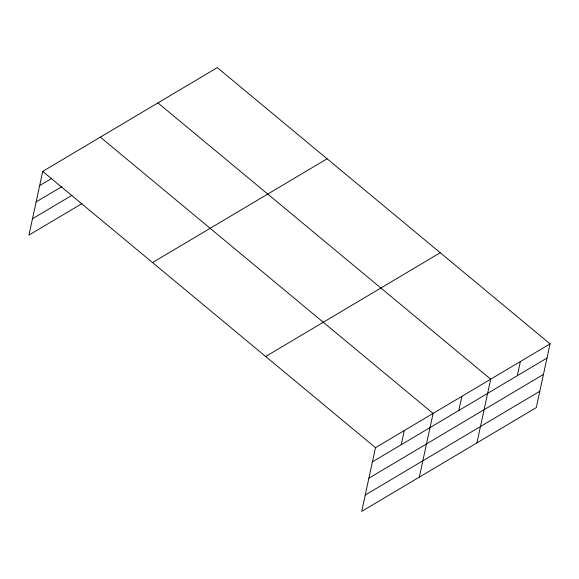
<?xml version="1.0" encoding="UTF-8"?>
<svg xmlns="http://www.w3.org/2000/svg" width="579" height="579" viewBox="0 0 579 579"><rect width="100%" height="100%" fill="white"/><g stroke="black" fill="none" stroke-linecap="round" stroke-linejoin="round"><path stroke-width="0.87" d="M550.05 343.897L375.481 447.668L361.709 511.387L536.277 407.609L550.05 343.897L217.291 67.613L42.723 171.391L28.95 235.103L82.008 203.562M401.218 444.73L404.287 430.552M419.319 477.139L433.092 413.428L100.333 137.143M458.829 410.482L461.897 396.304M476.922 442.892L490.695 379.18L157.937 102.903M517.308 375.72L520.376 361.535M39.661 185.569L51.784 178.361M36.122 201.919L61.895 186.597M32.482 218.761L71.897 195.326M152.538 262.562L327.099 158.791M265.674 356.498L440.243 252.726M372.42 461.854L546.981 358.075M368.881 478.196L543.449 374.425M365.24 495.038L539.809 391.266M42.723 171.391L375.481 447.668"/></g></svg>
